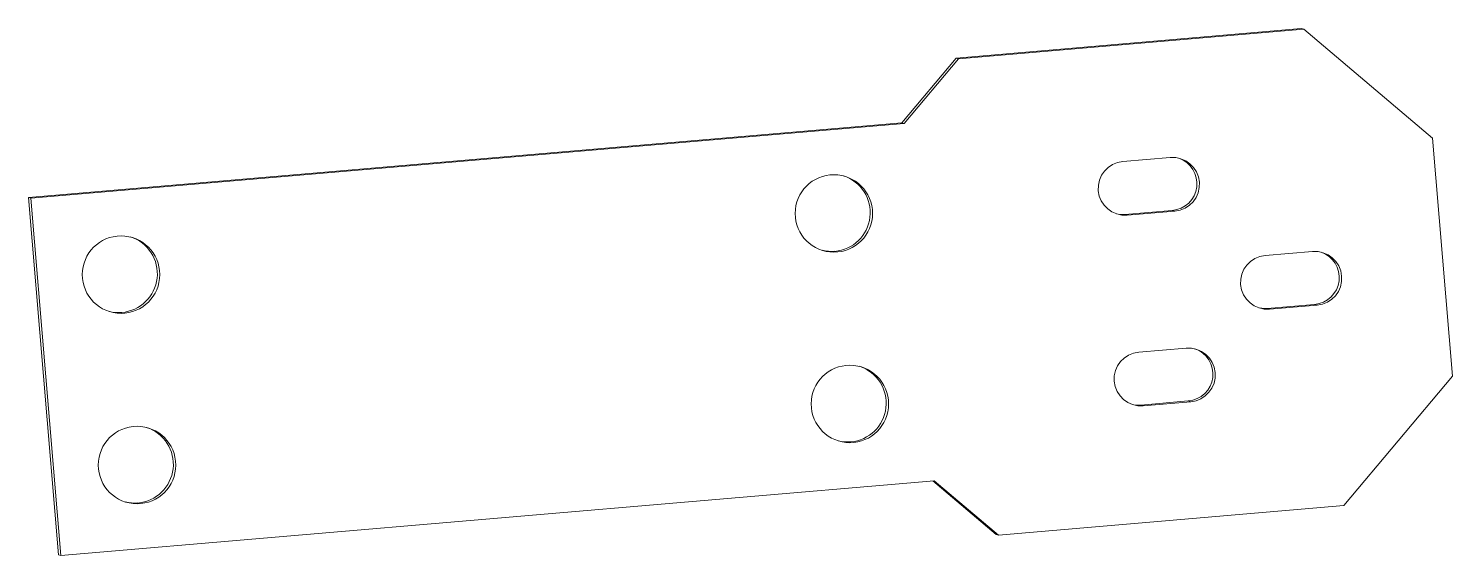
# Model space of a CAD drawing. Header units: millimetres. Extents: x -0.9 to 11, y -0.8 to 3.6.
import ezdxf

# ---------------------------------------------------------------- set-up
doc = ezdxf.new("R2010")
doc.units = ezdxf.units.MM

msp = doc.modelspace()

# ---------------------------------------------------------------- linework, layer by layer
at = {"color": 7, "linetype": 'Continuous', "lineweight": 15}
for p, q in [((9.762, 3.646), (6.874, 3.398)), ((9.783, 3.64), (6.894, 3.393)), ((9.783, 3.64), (9.762, 3.646)), ((10.86, 2.729), (9.783, 3.64)), ((6.419, 2.858), (6.874, 3.398)), ((6.894, 3.393), (6.439, 2.852)), ((6.874, 3.398), (6.894, 3.393)), ((6.419, 2.858), (-0.888, 2.232)), ((6.439, 2.852), (-0.868, 2.226)), ((6.439, 2.852), (6.419, 2.858)), ((11.028, 0.737), (10.86, 2.729)), ((8.666, 2.566), (8.268, 2.532)), ((-0.868, 2.226), (-0.888, 2.232)), ((-0.888, 2.232), (-0.637, -0.757)), ((-0.868, 2.226), (-0.617, -0.763)), ((8.286, 2.09), (8.683, 2.124)), ((8.306, 2.084), (8.286, 2.09)), ((8.306, 2.084), (8.704, 2.118)), ((8.704, 2.118), (8.683, 2.124)), ((9.857, 1.781), (9.46, 1.746)), ((9.477, 1.304), (9.874, 1.338)), ((9.497, 1.298), (9.895, 1.332)), ((9.895, 1.332), (9.874, 1.338)), ((9.497, 1.298), (9.477, 1.304)), ((8.8, 0.972), (8.402, 0.938)), ((10.117, -0.345), (11.028, 0.737)), ((8.42, 0.496), (8.817, 0.53)), ((8.44, 0.49), (8.42, 0.496)), ((8.44, 0.49), (8.838, 0.524)), ((8.838, 0.524), (8.817, 0.53)), ((-0.617, -0.763), (6.69, -0.137)), ((7.209, -0.586), (6.678, -0.138)), ((6.69, -0.137), (7.229, -0.592)), ((7.229, -0.592), (10.117, -0.345)), ((7.229, -0.592), (7.209, -0.586)), ((-0.617, -0.763), (-0.637, -0.757))]:
    msp.add_line(p, q, dxfattribs=at)
at = {"color": 7, "linetype": 'Continuous', "lineweight": 15, "flags": 128}
for points in [[(8.215, 2.095), (8.242, 2.09), (8.286, 2.09)], [(9.406, 1.309), (9.433, 1.305), (9.477, 1.304)], [(8.349, 0.501), (8.376, 0.496), (8.42, 0.496)]]:
    msp.add_lwpolyline(points, dxfattribs=at)
at = {"color": 7, "linetype": 'Continuous', "lineweight": 15}
for centre in [(5.851, 2.099), (-0.114, 1.587), (5.985, 0.505), (0.02, -0.006)]:
    msp.add_circle(centre, 0.324, dxfattribs=at)
for centre, radius, start, end in [((8.288, 2.308), 0.225, 94.8888, 274.716), ((8.685, 2.342), 0.225, 274.8888, 94.716), ((8.664, 2.348), 0.225, 274.9353, 71.103), ((5.83, 2.105), 0.325, 274.934, 71.9376), ((-0.135, 1.594), 0.325, 274.934, 71.9376), ((5.831, 2.104), 0.323, 255.8294, 274.9009), ((9.479, 1.522), 0.225, 94.8888, 274.716), ((9.876, 1.556), 0.225, 274.8888, 94.716), ((9.855, 1.562), 0.225, 274.9353, 71.103), ((-0.134, 1.592), 0.323, 255.8294, 274.9009), ((8.818, 0.748), 0.225, 274.8888, 94.716), ((8.798, 0.754), 0.225, 274.9353, 71.103), ((8.421, 0.714), 0.225, 94.8888, 274.716), ((5.964, 0.511), 0.325, 274.934, 71.9376), ((-0.001, 0), 0.325, 274.934, 71.9376), ((5.965, 0.51), 0.323, 255.8294, 274.9009), ((0, -0.001), 0.323, 255.8294, 274.9009)]:
    msp.add_arc(centre, radius, start, end, dxfattribs=at)

doc.saveas('drawing.dxf')
